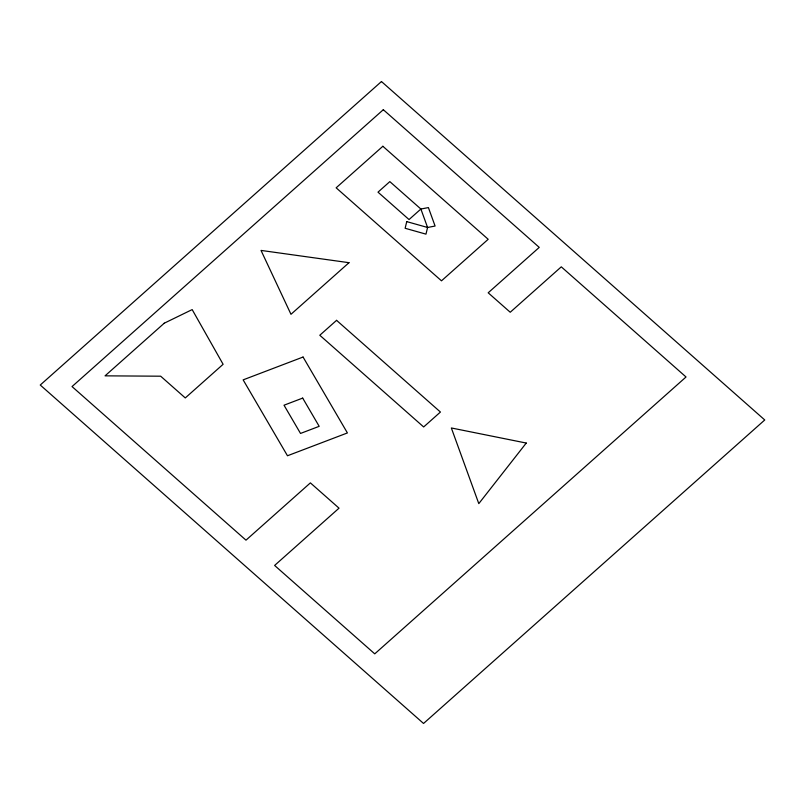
<?xml version="1.0" encoding="UTF-8"?>
<svg xmlns="http://www.w3.org/2000/svg" width="805" height="805" viewBox="0 0 805 805"><rect width="100%" height="100%" fill="white"/><g stroke="black" fill="none" stroke-linecap="round" stroke-linejoin="round"><path stroke-width="1.21" d="M406.736 221.617L405.136 228.278L425.976 234.144L427.576 227.473L420.884 209.028L389.831 181.618L377.998 192.154L409.041 219.564L420.884 209.028L428.401 207.589L435.092 226.034L427.576 227.473L406.736 221.617M526.249 443.052L478.794 503.628L451.343 427.968L526.249 443.052M381.459 81.536L40.25 385.031L423.541 723.464L764.75 419.969L381.459 81.536M383.311 109.701L72.037 386.571L245.988 540.165L310.388 482.879L339.026 508.166L274.616 565.452L374.748 653.851L686.031 376.982L561.286 266.837L510.229 312.249L488.192 292.799L539.249 247.387L383.311 109.701M164.27 323.187L105.063 375.844L160.668 376.197L185.281 397.942L223.106 364.293L192.174 309.593L164.27 323.187M382.858 146.269L336.148 187.817L441.492 280.824L488.192 239.286L382.858 146.269M348.998 262.692L290.977 314.302L261.021 250.415L348.998 262.692M336.571 320.34L319.796 335.252L423.661 426.962L440.436 412.039L336.571 320.34M303.062 357.038L243.14 379.869L287.476 455.761L347.408 432.939L303.062 357.038M302.69 398.093L284.014 405.207L300.517 433.442L319.183 426.328L302.69 398.093"/></g></svg>
